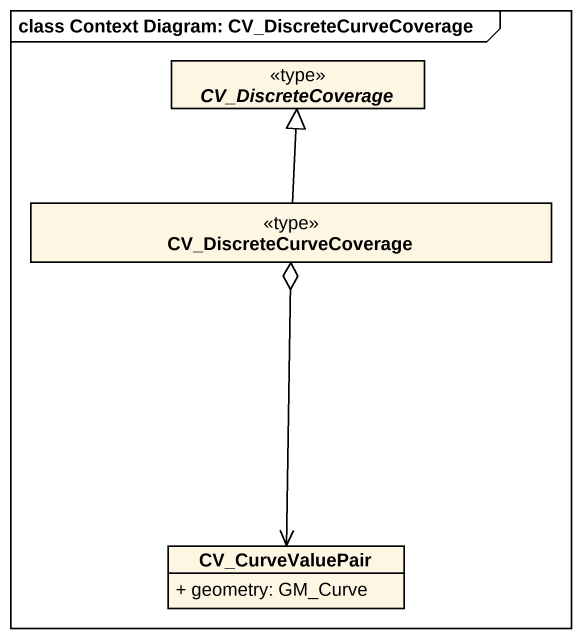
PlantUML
@startuml
mainframe class Context Diagram: CV_DiscreteCurveCoverage
hide circle
hide empty members
skinparam classAttributeIconSize 0
abstract class CV_DiscreteCoverage <<type>>
class CV_DiscreteCurveCoverage <<type>>
class CV_CurveValuePair {
  + geometry: GM_Curve
}
CV_DiscreteCurveCoverage -up-|> CV_DiscreteCoverage
CV_CurveValuePair <-up-o CV_DiscreteCurveCoverage
@enduml
